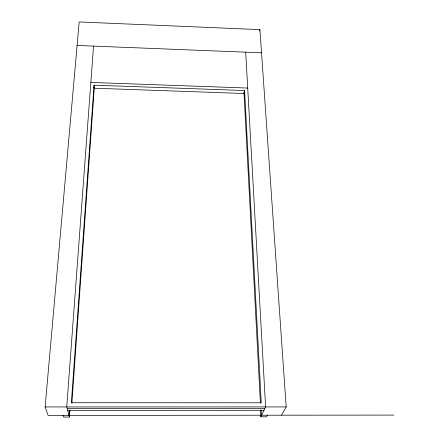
<?xml version="1.0" encoding="UTF-8"?>
<svg xmlns="http://www.w3.org/2000/svg" width="439" height="439" viewBox="0 0 439 439"><rect width="100%" height="100%" fill="white"/><g stroke="black" fill="none" stroke-linecap="round" stroke-linejoin="round"><path stroke-width="0.66" d="M94.045 85.182L71.359 402.722L261.26 402.793L244.583 90.533L94.045 85.182L94.27 88.217L71.892 403.117M69.027 415.415L69.422 409.944M63.057 415.42L63.534 417.05L69.461 417.045L69.955 410.207M93.545 46.106L66.75 406.937L69.461 417.045M393.871 415.08L48.103 415.431L45.129 406.942L79.179 21.95L259.926 29.632L286.19 406.92L281.58 415.195M260.404 403.15L244.04 93.491L244.583 90.533M259.674 30.955L259.926 29.632M267.34 415.212L266.539 416.809L260.865 416.814L265.606 406.92L245.703 52.175M45.129 406.942L286.19 406.92M67.216 408.676L264.794 408.621M67.677 410.394L263.987 410.3M243.568 92.739L244.935 92.783M93.386 87.734L94.753 87.784M94.27 88.217L244.04 93.491M90.846 82.433L247.717 88.058M77.099 45.447L261.54 52.806M261.375 410.427L261.633 415.217M260.508 409.971L260.865 416.814"/></g></svg>
